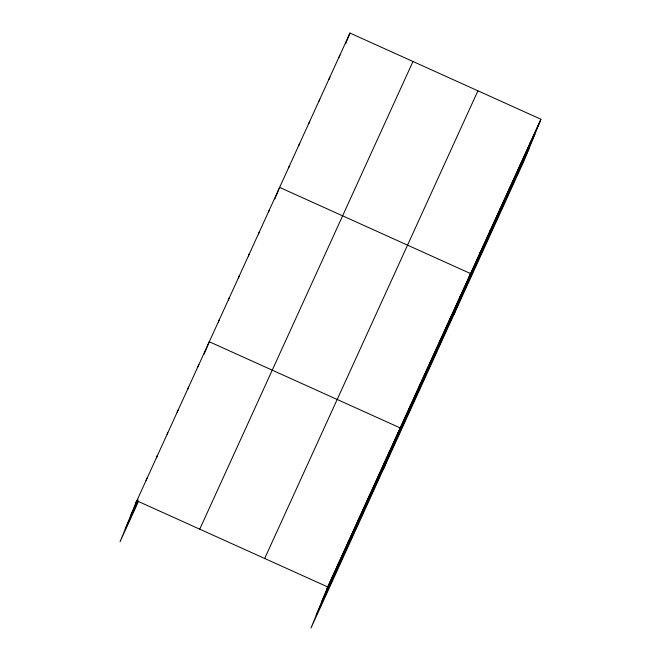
<?xml version="1.0" encoding="UTF-8"?>
<svg xmlns="http://www.w3.org/2000/svg" width="661" height="661" viewBox="0 0 661 661"><rect width="100%" height="100%" fill="white"/><g stroke="black" fill="none" stroke-linecap="round" stroke-linejoin="round"><path stroke-width="0.99" d="M146.081 480.448L147.073 478.01M156.442 457.734L157.434 455.289M167.134 434.203L167.787 432.575M177.156 412.299L178.148 409.861M187.517 389.585L188.509 387.148M197.87 366.872L198.862 364.434M204.166 354.156L209.223 341.712L400.194 427.915L383.537 468.938M218.287 322.105L219.27 319.668M228.334 300.061L229.326 297.624M238.39 278.008L239.381 275.571M248.445 255.964L249.437 253.527M258.492 233.92L259.484 231.474M268.548 211.867L269.539 209.43M274.91 198.92L279.595 187.385L470.566 273.588L453.909 314.611M288.65 167.778L289.642 165.333M298.706 145.726L299.697 143.288M308.761 123.681L309.753 121.244M318.809 101.629L319.8 99.191M328.864 79.584L329.856 77.147M338.919 57.54L339.911 55.094M345.645 43.676L349.966 33.05L540.938 119.253L524.28 160.276L311.034 627.95L327.699 586.927L540.938 119.253M337.06 566.651L338.052 564.213M347.422 543.937L348.413 541.499M357.775 521.223L358.766 518.778M368.136 498.51L369.127 496.064M378.489 475.788L379.48 473.35M388.85 453.074L389.841 450.637M409.258 408.308L410.25 405.871M419.314 386.264L420.305 383.826M429.369 364.219L430.361 361.774M439.416 342.167L440.408 339.729M449.472 320.122L450.463 317.685M459.527 298.078L460.519 295.632M479.63 253.981L480.621 251.535M489.685 231.928L490.677 229.491M499.741 209.884L500.724 207.447M509.788 187.84L510.779 185.394M519.843 165.787L520.835 163.35M529.899 143.743L530.89 141.305M135.728 503.161L349.966 33.05M130.556 515.894L138.017 499.542M125.226 529.015L138.075 500.848M138.289 501.765L120.062 541.747L136.72 500.724L327.699 586.927M199.738 529.172L412.985 61.498M264.673 558.479L477.92 90.805M326.708 589.364L539.946 121.69M321.535 602.097L534.782 134.423M316.206 615.217L529.453 147.543"/></g></svg>
